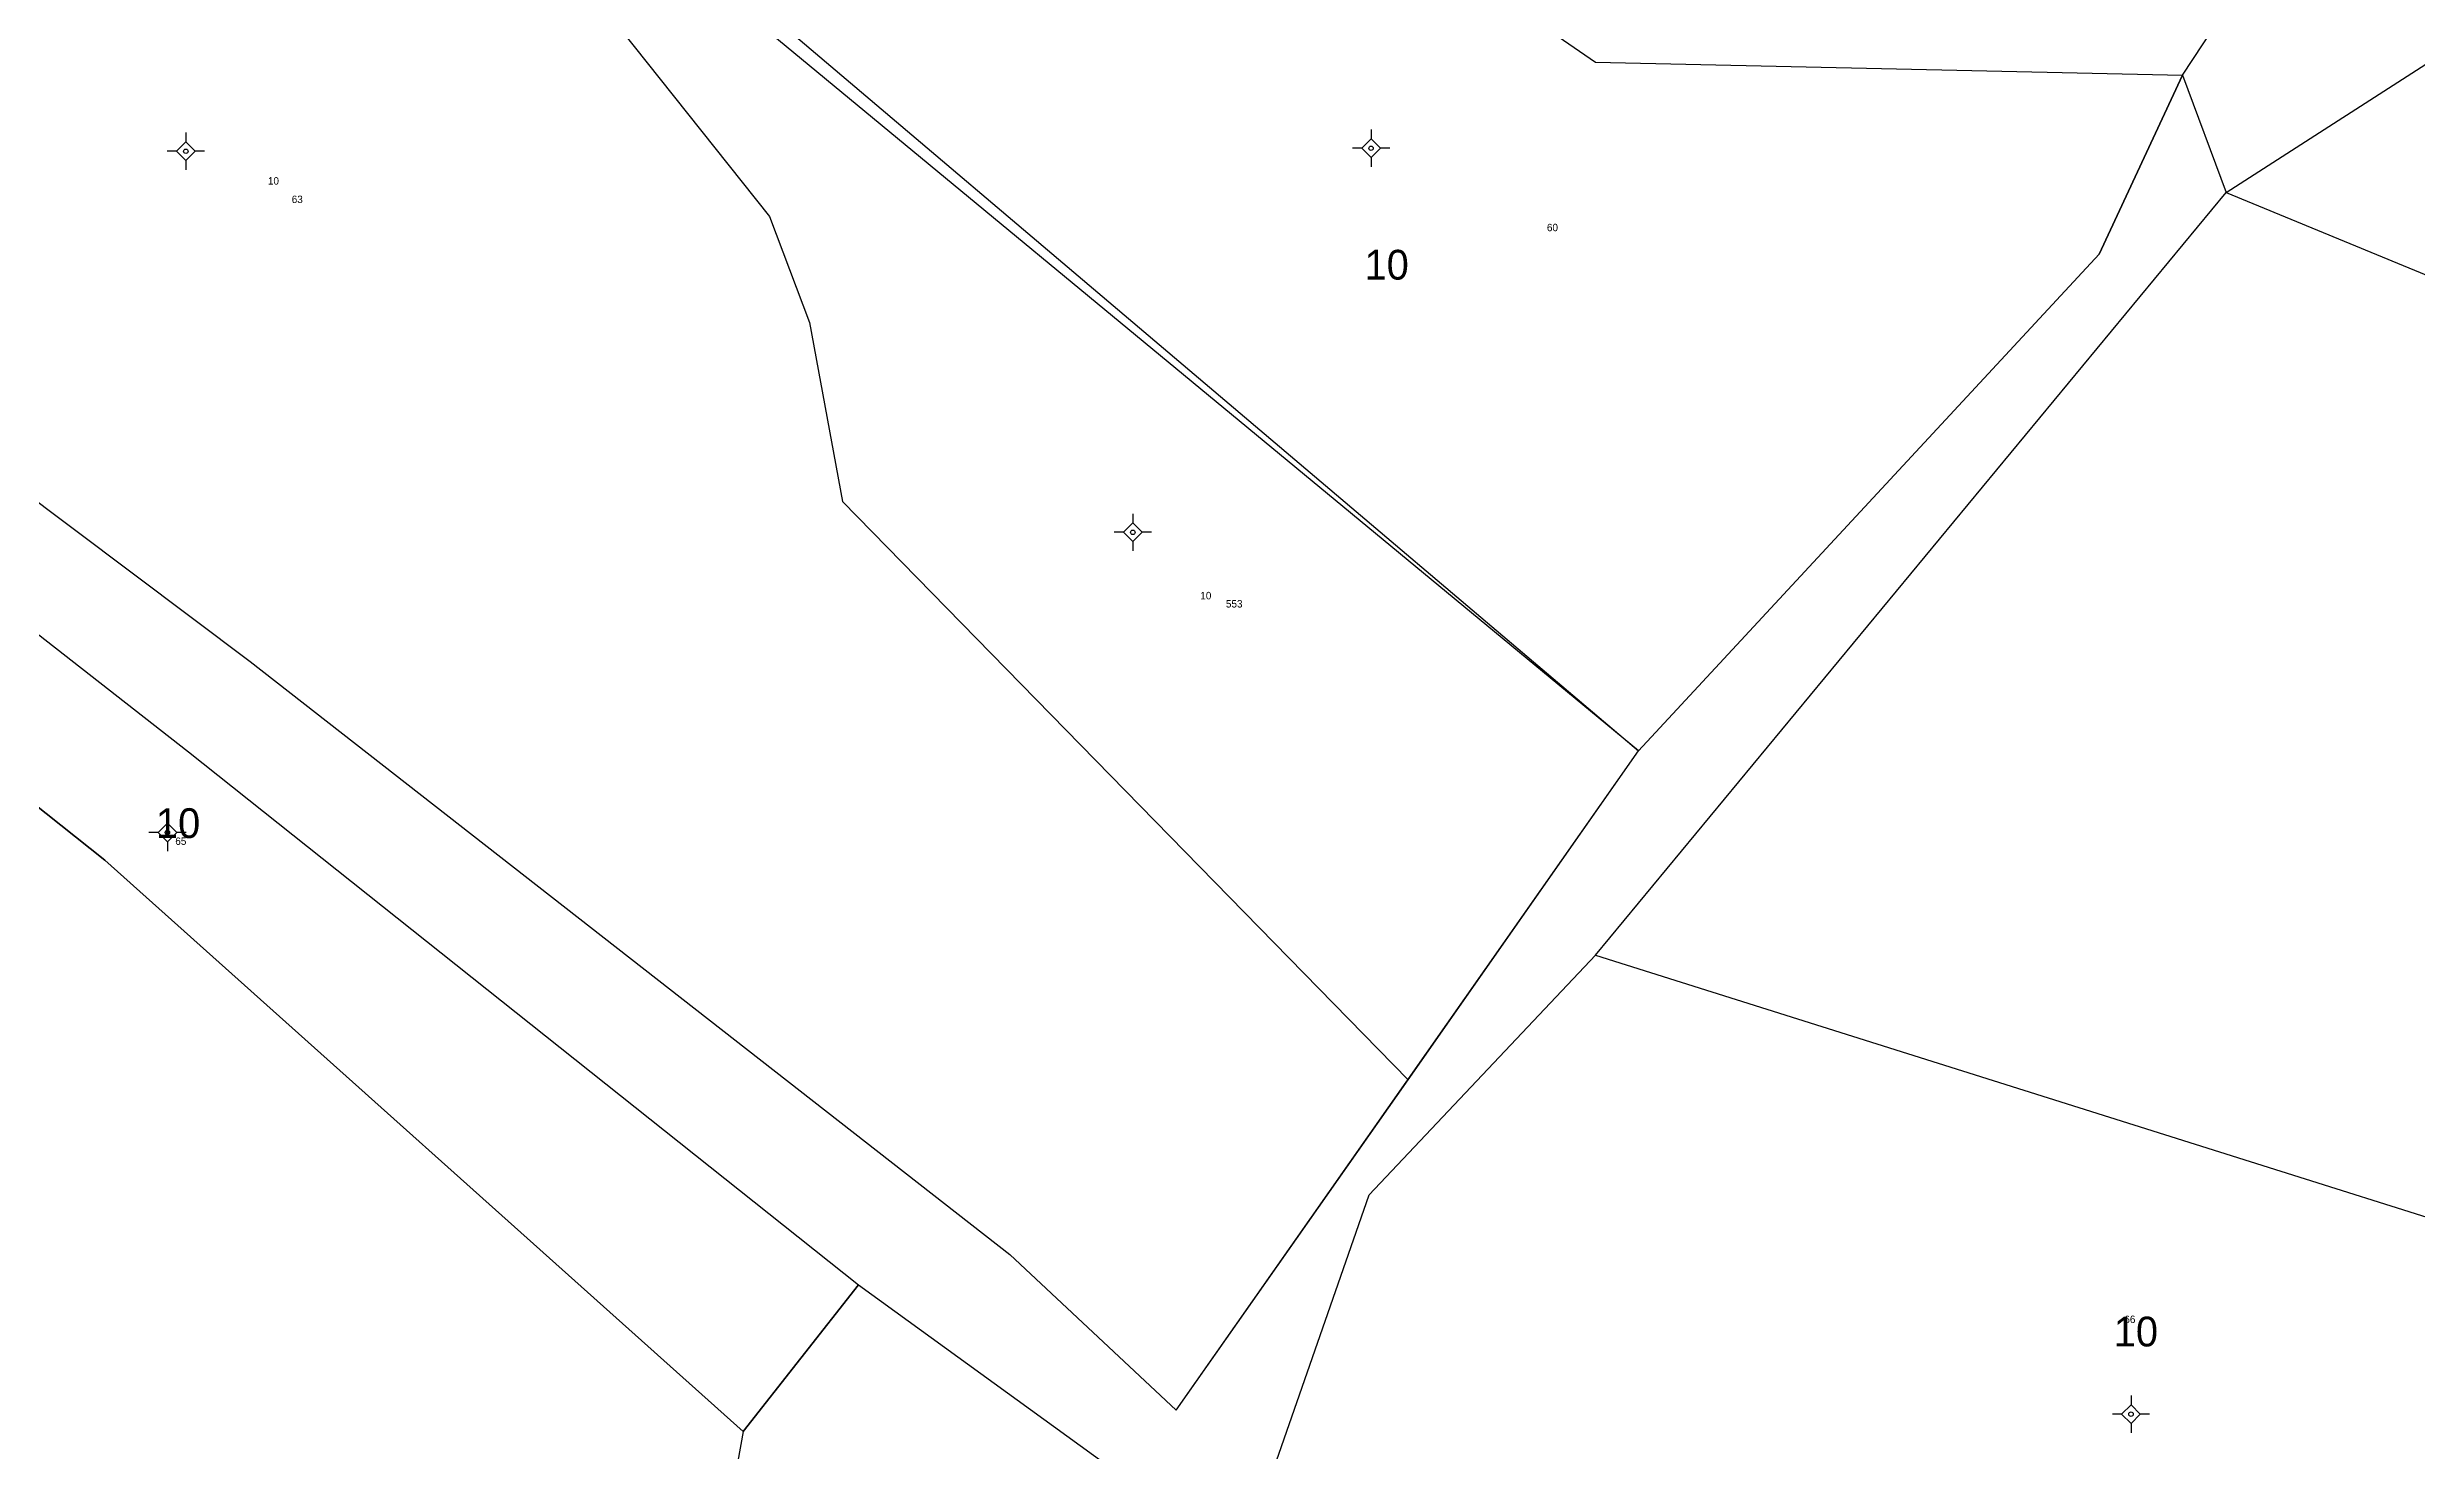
# Model space of a CAD drawing. Extents: x 530124 to 551589, y 1839482 to 1845671.
# Drawn here: x 551346.6 to 551505.7, y 1840077.5 to 1840171.7 of the extents above; entities that cross this region are included whole.
import ezdxf

# ---------------------------------------------------------------- set-up
doc = ezdxf.new("R2010")
doc.units = 0
for name, color, linetype in [('Level 10', 7, 'Continuous'), ('Level 11', 7, 'Continuous'), ('Level 14', 7, 'Continuous'), ('Level 22', 7, 'Continuous'), ('Level 6', 7, 'Continuous')]:
    doc.layers.add(name, color=color, linetype=linetype)

msp = doc.modelspace()

# ---------------------------------------------------------------- linework, layer by layer
at = {"layer": 'Level 10'}
for p, q in [((551383.08, 1840184.09), (551453.42, 1840124.47)), ((551489.94, 1840169.84), (551495.34, 1840178.06)), ((551489.94, 1840169.84), (551492.87, 1840161.96)), ((551450.52, 1840110.75), (551492.87, 1840161.96)), ((551437.93, 1840102.37), (551453.42, 1840124.47)), ((551393.28, 1840078.76), (551401.03, 1840088.6))]:
    msp.add_line(p, q, dxfattribs=at)
for points in [[(551492.87, 1840161.96), (551508.79, 1840172.19), (551511.1, 1840176.91), (551516.63, 1840180.33), (551520.17, 1840184.91), (551527.95, 1840193.02), (551535.84, 1840203.87), (551545.29, 1840197.5), (551553.22, 1840207.2), (551583.32, 1840244.05)], [(551398.35, 1840203.88), (551400.43, 1840205.18), (551450.53, 1840170.71), (551489.94, 1840169.84)], [(551280.9, 1840190.03), (551360.18, 1840130.46), (551411.18, 1840090.64), (551422.36, 1840080.18), (551437.93, 1840102.37)], [(551383.08, 1840184.09), (551379.5, 1840179.92), (551395.05, 1840160.35), (551397.73, 1840153.23), (551399.96, 1840141.2), (551437.93, 1840102.37)], [(551453.42, 1840124.47), (551484.36, 1840157.82), (551489.94, 1840169.84)], [(551307.65, 1840162.21), (551356.02, 1840124.39), (551401.03, 1840088.6)], [(551303.54, 1840154.39), (551350.4, 1840117.13), (551393.28, 1840078.76)], [(551428.93, 1840076.28), (551435.33, 1840094.66), (551450.52, 1840110.75)], [(551450.52, 1840110.75), (551553.65, 1840078.24), (551543.93, 1840063.6)], [(551401.03, 1840088.6), (551418.36, 1840076.04), (551457.27, 1840040.68), (551525.57, 1839989.27), (551540.15, 1839960.49), (551537.19, 1839920.97)], [(551393.28, 1840078.76), (551389.74, 1840059.09), (551423.98, 1840031.74), (551459.91, 1840031.7), (551466.35, 1840024.37)]]:
    msp.add_lwpolyline(points, dxfattribs=at)
at = {"layer": 'Level 11'}
for p, q in [((551355.85, 1840165.98), (551355.85, 1840165.36)), ((551435.45, 1840166.18), (551435.45, 1840165.56)), ((551355.22, 1840164.73), (551354.6, 1840164.73)), ((551355.85, 1840165.36), (551355.22, 1840164.73)), ((551355.22, 1840164.73), (551355.85, 1840164.11)), ((551356.47, 1840164.73), (551355.85, 1840165.36)), ((551355.85, 1840164.11), (551356.47, 1840164.73)), ((551357.1, 1840164.73), (551356.47, 1840164.73)), ((551434.83, 1840164.93), (551434.2, 1840164.93)), ((551435.45, 1840165.56), (551434.83, 1840164.93)), ((551434.83, 1840164.93), (551435.45, 1840164.31)), ((551436.08, 1840164.93), (551435.45, 1840165.56)), ((551435.45, 1840164.31), (551436.08, 1840164.93)), ((551435.45, 1840164.31), (551435.45, 1840163.68)), ((551436.7, 1840164.93), (551436.08, 1840164.93)), ((551355.85, 1840164.11), (551355.85, 1840163.48)), ((551419.45, 1840140.39), (551419.45, 1840139.77)), ((551418.83, 1840139.14), (551418.2, 1840139.14)), ((551419.45, 1840139.77), (551418.83, 1840139.14)), ((551418.83, 1840139.14), (551419.45, 1840138.52)), ((551420.08, 1840139.14), (551419.45, 1840139.77)), ((551419.45, 1840138.52), (551420.08, 1840139.14)), ((551420.7, 1840139.14), (551420.08, 1840139.14)), ((551419.45, 1840138.52), (551419.45, 1840137.89)), ((551354.61, 1840120.23), (551354.61, 1840119.61)), ((551353.99, 1840118.98), (551353.36, 1840118.98)), ((551354.61, 1840119.61), (551353.99, 1840118.98)), ((551353.99, 1840118.98), (551354.61, 1840118.36)), ((551355.24, 1840118.98), (551354.61, 1840119.61)), ((551354.61, 1840118.36), (551355.24, 1840118.98)), ((551354.61, 1840118.36), (551354.61, 1840117.73)), ((551355.86, 1840118.98), (551355.24, 1840118.98)), ((551485.86, 1840079.92), (551485.24, 1840079.92)), ((551486.49, 1840080.54), (551485.86, 1840079.92)), ((551485.86, 1840079.92), (551486.49, 1840079.29)), ((551486.49, 1840081.17), (551486.49, 1840080.54)), ((551487.11, 1840079.92), (551486.49, 1840080.54)), ((551486.49, 1840079.29), (551487.11, 1840079.92)), ((551487.74, 1840079.92), (551487.11, 1840079.92)), ((551486.49, 1840079.29), (551486.49, 1840078.67))]:
    msp.add_line(p, q, dxfattribs=at)
for centre in [(551355.85, 1840164.73), (551435.45, 1840164.93), (551419.45, 1840139.14), (551354.61, 1840118.98), (551486.49, 1840079.92)]:
    msp.add_circle(centre, 0.15, dxfattribs=at)
at = {"layer": 'Level 22'}
for points in [[(551328.47, 1840249.96), (551338.01, 1840259.78), (551375.51, 1840223.42), (551398.35, 1840203.88), (551400.43, 1840205.18), (551450.53, 1840170.71), (551489.94, 1840169.84)], [(551453.42, 1840124.47), (551316.33, 1840237.73)], [(551280.9, 1840190.03), (551360.18, 1840130.46), (551411.18, 1840090.64), (551422.36, 1840080.18), (551453.42, 1840124.47)], [(551489.94, 1840169.84), (551484.36, 1840157.82), (551453.42, 1840124.47)], [(551307.65, 1840162.21), (551356.02, 1840124.39), (551401.03, 1840088.6)], [(551492.87, 1840161.96), (551553.84, 1840136.83)], [(551393.28, 1840078.76), (551350.4, 1840117.13), (551303.54, 1840154.39)], [(551428.93, 1840076.28), (551435.33, 1840094.66), (551450.52, 1840110.75)], [(551450.52, 1840110.75), (551553.65, 1840078.24), (551543.93, 1840063.6)], [(551401.03, 1840088.6), (551393.28, 1840078.76)], [(551401.03, 1840088.6), (551418.36, 1840076.04), (551457.27, 1840040.68), (551525.57, 1839989.27), (551540.15, 1839960.49), (551537.19, 1839920.97)], [(551393.28, 1840078.76), (551389.74, 1840059.09), (551423.98, 1840031.74), (551459.91, 1840031.7), (551466.35, 1840024.37)]]:
    msp.add_lwpolyline(points, dxfattribs=at)

# ---------------------------------------------------------------- texts
at = {"layer": 'Level 14'}
for height, p in [(0.5, (551361.36, 1840162.49)), (2, (551435.01, 1840156.11)), (0.5, (551423.98, 1840134.64)), (2, (551353.84, 1840118.61)), (2, (551485.33, 1840084.47))]:
    msp.add_text('10', height=height, dxfattribs=at).set_placement(p)
at = {"layer": 'Level 6'}
for s, p in [('63', (551362.96, 1840161.25)), ('60', (551447.26, 1840159.36)), ('553', (551425.7, 1840134.09)), ('65', (551355.14, 1840118.15)), ('66', (551486.04, 1840086.04))]:
    msp.add_text(s, height=0.5, dxfattribs=at).set_placement(p)

doc.saveas('drawing.dxf')
